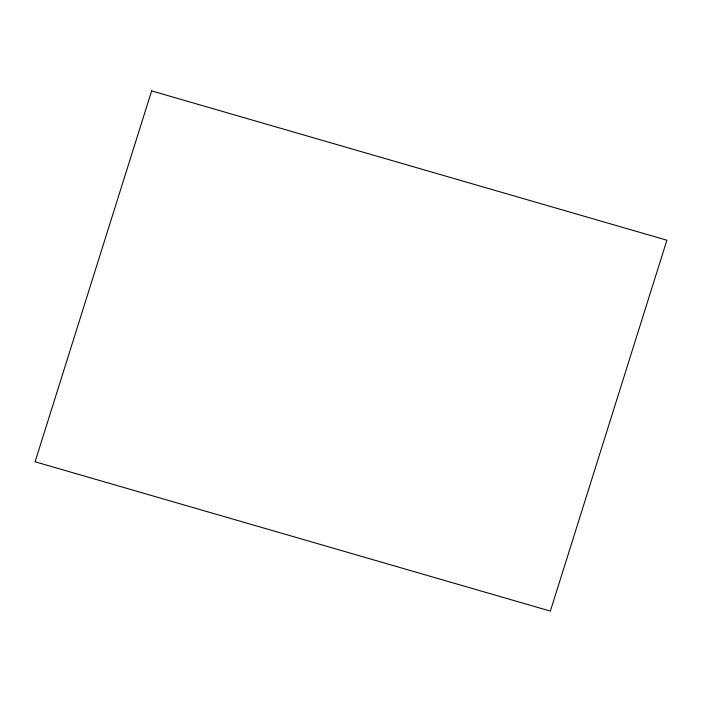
<?xml version="1.0" encoding="UTF-8"?>
<svg xmlns="http://www.w3.org/2000/svg" width="702" height="702" viewBox="0 0 702 702"><rect width="100%" height="100%" fill="white"/><g stroke="black" fill="none" stroke-linecap="round" stroke-linejoin="round"><path stroke-width="1.05" d="M151.641 90.9L35.1 461.784L550.359 611.1L666.9 240.216L151.641 90.9"/></g></svg>
